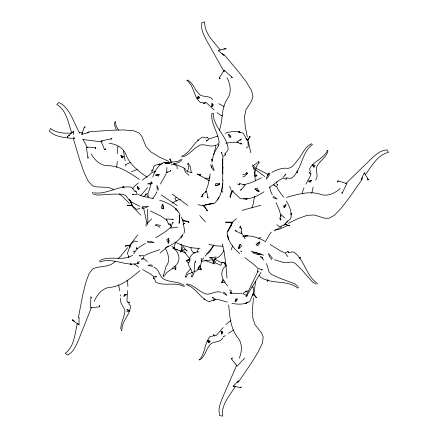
<?xml version="1.0" encoding="UTF-8"?>
<svg xmlns="http://www.w3.org/2000/svg" width="438" height="438" viewBox="0 0 438 438"><rect width="100%" height="100%" fill="white"/><g stroke="black" fill="none" stroke-linecap="round" stroke-linejoin="round"><path stroke-width="0.66" d="M117.203 153.837L117.466 148.115L118.096 146.319M312.699 164.759L312.699 165.504L314.002 167.185L315.097 165.498L312.699 164.759L314.002 167.185M172.233 267.76L175.419 269.447L175.819 269.173L175.846 265.258L174.647 266.561L173.437 267.158M72.752 320.463L72.757 319.63L72.752 320.463L79.004 324.854L79.081 317.276M299.658 258.743L300.249 257.336L299.121 257.539M222.603 183.511L221.814 191.269M222.718 180.221L222.783 158.841M99.596 306.786L99.645 305.565L99.596 306.786L90.491 307.859L90.929 296.761L91.383 297.982M168.455 243.183L168.57 238.486L166.637 239.597L168.455 243.183L169.112 241.333L168.57 238.486M290.827 213.503L291.27 213.541L291.078 214.927M137.537 186.391L137.461 187.825L138.43 189.703L139.558 188.526L137.537 186.391L138.43 189.703M186.292 260.824L186.429 260.364L189.911 258.809L189.813 260.615L188.69 263.019L186.292 260.824L186.429 260.364M179.427 220.768L179.739 215.332L179.087 223.484M309.37 172.638L309.65 172.254L309.37 172.638L310.876 174.696L310.947 173.377L309.381 172.441M117.307 161.217L116.678 167.387M246.78 199.027L247.054 198.425L246.78 199.027L243.802 198.66M342.018 192.266L341.936 193.563L346.869 183.61L338.12 180.872L337.578 181.967L338.12 180.872M170.387 171.039L170.42 170.475L170.387 171.039L166.615 172.643L166.944 167.502M222.942 180.002C222.728 188.258 220.911 197.554 214.417 203.243L205.51 204.787L213.552 203.309C208.422 204.07 203.084 206.67 197.938 204.568M257.654 271.669L258.332 271.894L257.654 271.669L257.911 268.346L262.439 269.846L261.267 269.978M163.177 208.904L162.597 204.239L161.14 207.995L163.177 208.904L163.434 206.019L162.597 204.239M170.442 224.437L170.327 225.723L169.895 223.484M179.142 222.838L179.898 214.478C176.087 206.736 167.579 202.57 159.656 200.232M267.755 280.993L267.432 281.125L268.538 280.074M327.854 151.433C326.447 156.87 320.764 160.04 317.966 164.765C313.997 169.309 319.406 175.216 315.574 180.155M253.525 297.95L252.556 307.87L252.781 317.862L254.982 324.629L261.437 332.847L263.211 337.063L262.357 343.206L258.064 352.212L251.248 363.272L238.338 382.133M136.349 248.844L136.514 247.185M254.861 176.569L256.69 175.862L256.805 175.392L254.549 173.404M115.522 122.739L116.043 125.816L118.55 130.119M175.556 249.145L177.357 249.474M222.92 157.406L222.46 161.781L222.822 173.574M211.653 106.412L211.965 103.516L213.218 105.016L212.578 106.04L211.653 106.412L213.218 105.016M212.578 106.04L211.965 103.516M127.633 290.575L126.949 300.802M253.783 295.305L255.573 281.229M139.268 261.502L137.472 263.824L137.855 261.678M210.804 165.137L210.853 164.792L211.62 167.754L214.187 170.689L212.08 164.628M211.62 167.754L211.8 166.506M285.362 175.233L285.538 174.067L282.915 178.052L286.058 179.164L286.452 178.567L286.058 179.164M311.796 193.174L313.143 187.125M127.201 309.436L126.889 311.423L129.38 311.117L129.079 310.433L127.201 309.436L129.38 311.117M215.474 185.646L215.825 183.445L219.827 183.878L218.327 185.154L215.474 185.646L219.827 183.878M219.4 183.955L219.454 183.626M302.22 193.957L302.603 191.57L303.999 187.875M210.18 173.941L208.017 185.17L205.515 192.249M197.549 139.936L198.721 140.39M254.582 196.229L253.12 204.3L251.883 208.006M92.413 193.623L92.648 192.342M78.38 317.632L82.552 295.825L85.591 283.194L88.963 273.805L92.719 268.872C99.891 265.406 109.276 267.946 115.145 261.366M211.872 162.263L213.952 153.152L218.929 144.983M221.732 334.161L222.093 331.593L221.135 331.314L221.732 334.161L222.832 332.546L222.093 331.593M124.003 296.258L124.376 294.341L125.569 294.194L126.445 294.675L124.003 296.258L125.569 294.194M235.135 301.437L235.639 298.836L237.259 298.968L236.416 300.906L235.255 301.749L235.135 301.437L237.259 298.968M276.685 183.374L276.98 181.847M77.312 323.463C74.832 333.761 74.465 346.436 65.267 353.395L67.66 355.13L71.109 352.585L72.987 350.641L75.216 347.175L77.969 341.383L91.454 307.421M129.199 302.565L129.106 303.03L129.199 302.565L126.987 301.3M152.84 170.344L153.919 166.298L155.572 165.181L162.75 163.533M158.983 164.693L159.251 163.467M326.983 151.176C323.534 158.917 313 161.244 309.551 169.106L310.334 171.762M255.666 169.659L254.73 173.432M268.927 173.202L268.828 173.618L269.233 173.037L267.279 175.397L266.413 179.197L270.087 173.935M213.853 154.734L216.142 144.808M219.498 130.25C222.975 120.028 221.086 108.443 227.163 99.081C231.992 92.746 230.487 84.435 227.048 77.838M291.018 214.636L291.27 213.541M114.619 122.706L114.652 125.284L116.234 129.517M239.931 228.209L240.457 225.992L239.821 227.119M130.748 264.612L131.017 264.842L130.3 263.495M258.491 254.193L261.743 254.571L261.853 254.106M256.246 297.353L253.284 293.367L253.087 294.161L256.246 297.353L255.995 297.774L256.274 297.254M151.537 181.628L149.347 189.955L148.121 192.923M143.281 258.957L142.564 258.957L143.281 258.957L144.086 255.721L139.311 255.715L140.379 256.214M255.929 168.564L256.706 166.035L259.274 161.967L258.519 161.485L258.212 162.186L258.967 162.668M256.69 175.862L256.805 175.392M213.591 334.917L213.333 335.311L213.591 334.917L216.049 335.596M125.854 245.745L125.679 246.304L125.854 245.745L130.716 245.121M129.779 247.804L130.294 245.822L125.799 245.827M110.852 139.361L111.909 138.605L101.079 141.052L104.468 149.566L105.136 149.67L105.47 148.394M231.072 249.928L232.715 245.767M197.045 98.32L198.376 96.196L199.723 97.69L197.762 98.517L197.045 98.32L199.723 97.69M198.069 97.356L198.376 96.196M88.284 156.979L87.956 158.238L86.417 147.239L95.583 147.403L95.752 148.613L95.583 147.403M228.554 134.745L228.636 134.428L229.879 135.15L230.908 136.995L229.309 137.286L228.554 134.745L230.908 136.995M200.122 175.83L200.451 174.603L200.177 174.204L197.604 174.587M185.816 275.497L186.78 272.989L190.7 268.729M230.054 196.678L230.667 197.193L230.054 196.678L231.828 190.196L233.481 191.855M286.003 204.623L285.625 206.008L284.109 207.486L283.413 206.013L286.003 204.623L284.109 207.486M239.29 358.213C242.061 351.309 242.734 342.888 237.292 337.068C230.328 327.854 229.736 315.864 228.658 304.81M238.743 248.757L240.117 244.262L241.601 245.926L238.743 248.757L238.699 246.791L240.117 244.262M279.887 218.485L280.304 218.869L279.887 218.485L281.021 214.549L284.804 218.047M122.607 187.82L123.188 186.407L124.162 187.825M189.386 260.61L189.911 258.809M173.098 248.434L174.423 247.886L171.904 246.534M199.974 267.038L201.256 262.915L201.475 260.517L201.031 258.168M192.096 274.949C193.328 270.241 187.738 266.786 188.116 262.017M183.172 249.474L181.255 251.368L180.878 251.308L182.049 247.333M197.155 252.2L198.414 248.319M224.973 282.307L221.798 282.598L222.926 278.694L223.654 280.309L225.088 281.733M186.298 284.848L186.593 283.944M209.408 178.627L210.043 176.717M211.696 159.908L211.948 159.498L211.696 159.908L212.118 160.872M172.446 222.822L173.213 222.712L172.446 222.822L170.639 228.127L177.631 227.163M180.182 252.151L185.011 249.277L186.364 250.618M130.294 245.488L127.485 253.076L127.71 254.478M183.993 233.109L184.655 231.28L182.821 220.352L181.294 217.138M147.36 224.847L147.913 220.664L147.431 209.298M87.107 132.626L89.029 132.468L81.687 134.357L84.315 127.173L85.12 126.971L84.315 127.173M238.776 131.696L238.464 132.062L238.776 131.696L241.59 132.922M152.791 177.105C154.253 172.353 156.678 167.803 160.467 164.502M197.768 269.573L198.682 267.081L199.892 265.74L201.245 269.304L201.009 269.726L197.768 269.573L198.677 267.93M201.009 269.726L201.245 269.304M213.235 259.214L213.24 261.908L213.552 262.132L214.866 258.557M173.705 247.755L175.758 242.389M215.321 261.311L214.313 263.944L204.749 260.292M277.517 184.666L277.09 184.365L277.517 184.666L276.646 186.938L273.788 184.951L275.059 185.175M67.512 136.464L67.6 137.291L67.512 136.464L73.299 131.466L73.644 134.608M72.916 132.462L73.299 131.466M231.461 358.897L232.293 358.005L231.461 358.897L237.111 366.113L244.678 357.983M236.744 365.122L222.148 398.618L219.98 404.657L219.088 408.681L219.033 411.381L219.657 415.624L222.581 416.1C221.031 404.668 229.764 395.481 235.332 386.464M182.005 235.688L181.359 237.297L183.084 233.87M226.238 222.104L225.899 222.832L226.238 222.104L232.956 222.137M230.842 226.479L232.249 223.008L226.15 222.208M310.706 175.167L305.905 184.223M230.131 196.788L232.485 191.105M225.679 154.756L225.428 154.083L225.679 154.756L222.942 156.651L221.25 152.189L222.093 153.015M146.062 225.066L146.571 221.655L143.598 207.979M187.311 171.816L188.833 167.228L188.356 165.378M235.255 301.749L235.381 301.459M202.186 194.811L202.361 195.567L202.186 194.811L206.512 191.242L208.088 198.124L207.442 196.963M222.269 262.187L220.861 265.302L214.834 262.576M163.352 275.223C164.852 272.387 164.962 269.107 166.09 266.14C170.902 260.719 167.995 253.591 165.219 247.859M368.21 179.356L367.865 180.111L368.21 179.356L364.296 172.786L361.131 179.673L362.582 177.56M158.2 190.026L158.173 188.022L156.985 185.438L157.204 190.119M207.015 139.963L206.473 141.129L209.134 138.884L207.163 137.455L206.763 137.795L207.163 137.455M180.878 251.308L182.487 247.859M241.179 189.139L240.61 190.338L245.264 185.033L239.838 183.621L239.323 184.206L239.838 183.621M155.983 175.293L159.186 174.702L158.479 176.169L155.769 175.036L157.083 174.455L159.186 174.702M160.461 183.993L166.254 173.629M213.443 263.216L212.08 257.768L210.18 257.752L211.455 259.061M245.942 296.137L257.725 271.845M183.96 286.655L184.393 285.806M156.859 191.817L155.151 195.167L152.731 198.595M213.552 262.132L215.846 257.911M259.865 242.395L258.19 245.614L256.115 244.815L257.977 242.597L259.833 241.94L259.865 242.395L256.115 244.815M186.9 275.568L188.033 274.029L192.556 272.321M188.931 259.663C190.47 255.507 194.029 251.292 198.901 251.866M195.058 262.187L195.638 261.097C192.939 265.587 195.704 271.292 192.906 275.672M265.176 242.094L269.381 234.642L271.374 232.08M141.332 259.756L142.213 258.13M213.733 245.176L211.423 249.414L209.079 252.474L206.917 253.903M131.017 264.842L131.57 263.835M199.285 266.835L199.892 265.74M217.921 145.186L218.989 144.387M94.236 301.328C97.28 294.341 102.733 287.492 110.978 287.262C122.421 285.718 131.345 277.687 139.952 270.662M280.906 218.759L280.085 220.204L281.026 219.279M151.893 170.13L152.391 169.982L151.893 170.13L151.997 172.561L155.337 171.576L154.061 171.389M223.944 250.536L222.028 253.766L219.131 256.706L215.54 258.688M252.042 295.924L252.742 294.747M133.7 253.788C136.059 248.877 140.866 245.992 145.421 243.386M164.781 275.157L166.632 272.66L172.857 268.198M246.068 296.904L260.971 272.348M247.41 140.981L249.999 136.809L249.671 136.322L249.999 136.809M219.186 77.937L220.106 78.741L219.186 77.937L224.092 70.195L232.43 77.531L231.198 77.121M176.404 264.798C181.113 259.603 178.835 251.921 173.47 248.182M362.292 179.093L349.201 197.839L341.273 208.127L334.358 215.321L328.916 218.294L324.344 218.124L314.38 214.992L307.268 215.321L297.84 218.65L288.314 223.353M298.47 287.104L297.73 288.177C287.503 279.477 271.138 284.777 260.254 277.013L259.455 275.163M237.369 382.429L238.469 380.846L233.147 386.239L240.67 387.586L241.256 386.989L240.67 387.586M316.816 284.257L317.561 283.183M309.458 181.89L311.544 180.516L310.422 182.115L309.266 181.765L308.67 180.965L311.544 180.516M365.27 174.751C371.742 166.358 377.249 154.942 388.49 152.347L387.011 149.785L382.823 150.699L380.315 151.707L376.872 153.962L371.988 158.123L345.812 183.615M140.62 195.737L147.573 187.612M207.492 341.06L210.131 341.175L208.937 342.795L207.398 340.813L208.099 340.55L210.131 341.175M187.146 80.362L186.949 80.63L187.491 79.995L187.294 80.258M218.737 198.222L218.409 197.648L218.737 198.222L217.106 199.98M129.407 245.603L137.718 234.949M247.081 173.667L247.569 173.043L246.851 172.463L246.364 173.087L247.081 173.667L246.578 174.286L247.103 173.634M245.565 291.96L246.249 291.095L246.561 291.385L246.057 291.128L242.778 293.58L247.388 295.885M201.321 260.955L203.84 257.79M205.099 256.208L213.919 245.132M289.228 225.871L289.617 225.433L289.228 225.871L284.53 224.453L287.766 220.785M181.589 160.39L179.356 162.131L171.247 164.912M223.205 327.58L216.432 335.273M249.967 136.716L247.141 140.209L245.921 138.556M221.798 282.598L223.654 280.309M145.635 194.209L145.673 194.729L145.635 194.209L147.945 193.448L148.203 196.925L147.579 195.797M246.638 174.231L244.738 176.125L242.745 177.111M246.676 291.987L247.733 290.706M127.715 247.673L120.937 255.858L118.041 258.612M199.432 175.507L200.177 174.204M259.553 242.274L259.833 241.94M297.681 171.816L297.725 172.167L296.997 170.825M182.372 235.715C178.239 241.218 172.271 244.99 165.925 247.465M166.615 172.643L167.387 171.74M224.535 154.05L227.256 151.148L228.187 149.363C227.349 136.021 212.912 126.664 213.218 113.239L211.921 113.343C210.339 123.412 218.409 132.391 219.066 142.383M132.402 188.849L135.03 185.805L138.419 182.87M240.002 140.505L241.294 139.054L236.936 141.808L240.44 143.921L240.922 143.62L240.44 143.921M131.061 244.234L134.357 240.971L137.631 241.661M246.26 173.087L244.979 174.28L242.657 174.789M225.088 266.37C221.639 269.156 221.081 274.106 222.537 278.081M147.475 223.188L151.641 218.901M152.419 183.363L150.535 184.048L147.699 183.845L152.156 182.4M200.369 358.569C205.411 352.108 204.551 342.324 210.349 336.335L213.114 336.121M132.698 255.146C123.385 261.541 110.376 255.398 100.483 260.199M171.696 226.369L165.487 231.68L155.747 237.675M203.604 103.51L204.913 102.24L206.167 102.656L203.79 103.576L203.489 103.209L203.79 103.576M261.743 254.571L258.902 253.356M180.905 159.624L177.899 161.304L165.35 163.177M257.369 162.64L253.235 165.739M151.564 172.906L149.227 175.107L142.208 180.1M218.031 198.814L218.88 198.036M203.769 299.351L204.891 298.787M81.687 134.357L82.481 133.645M213.585 300.868L213.153 300.572L213.585 300.868L215.403 299.253L212.529 297.282L213.191 298.387M225.942 324.503L228.91 321.897L231.007 320.687M223.687 336.817L225.181 335.535M160.116 252.972L168.373 246.03M222.816 338.065C219.553 343.392 212.112 340.419 209.265 345.741C205.833 350.028 204.88 356.466 200.292 359.702M246.26 148.104L248.341 146.423L247.886 141.803M252.151 165.4L252.885 164.803M217.259 144.43L219.35 142.761M269.14 187.886L278.48 180.675L282.291 178.485M340.249 188.444C334.769 193.476 327.126 197.078 319.762 194.05C308.68 190.787 297.254 194.472 286.534 197.374M248.768 302.094L249.917 301.262L253.673 292.496L253.662 287.854L251.987 286.753M228.477 333.323L233.662 329.923M105.136 149.67L105.662 149.298L104.468 149.566M176.169 209.003L175.529 209.172L176.169 209.003L177.439 211.039M236.487 218.721C231.614 221.393 230.268 227.169 227.618 231.636L231.543 224.459L227.125 232.348C227.442 240.971 233.509 248.247 239.789 253.618M122.678 157.357L123.5 156.788L120.915 155.452L121.474 157.324L122.678 157.357L120.915 155.452M175.419 269.447L175.819 269.173M245.264 303.123L245.455 303.529L246.391 302.904M146.67 194.696L143.784 196.405M68.558 135.966L69.691 135.249M263.999 191.745C257.188 196.421 248.592 200.396 240.177 198.469L232.063 190.924M160.034 164.912L161.622 163.976M133.366 194.067L132.353 194.664L137.099 194.187L135.977 191.05L135.265 191.121L135.977 191.05M130.623 162.241L125.651 164.754M137.269 169.178L135.172 170.382L131.422 171.636M168.082 242.926L168.373 242.756M147.732 241.365L147.431 241.535L150.469 241.207L154.121 242.575L147.705 242.74M172.068 203.068L176.257 200.763L180.527 199.153M273.985 230.886L281.749 226.769M267.279 175.397L268.401 174.811M213.684 299.723L209.331 301.711C200.319 298.732 196.06 287.892 187.13 284.979M255.047 189.008L257.04 188.006L259.033 191.499L257.122 191.028L255.047 189.008L259.033 191.499M258.721 191.198L259.022 191.045M144.786 255.436L148.712 253.46L159.87 249.633M176.678 197.319L174.904 198.211L176.432 201.261M261.426 177.855L251.067 182.69L243.21 184.951M142.158 208.105L142.542 207.919L141.835 207.968L144.896 207.995L148.389 206.276L141.989 206.741M203.128 195.912L201.08 196.908L202.351 196.684M300.249 257.336L300.244 257.686M271.883 172.38C276.843 169.725 282.313 167.502 288.045 168.367C292.622 167.874 294.993 163.204 297.681 160.034C302.39 154.855 304.678 146.566 311.533 143.735L312.382 144.726C301.328 152.347 302.215 169.528 291.894 178.031L289.907 178.326L285.954 177.823M287.947 251.532L288.401 252.085L287.947 251.532L284.93 252.945L287.936 256.652M202.077 195.058L203.227 194.527M197.308 270.531L193.634 271.993M223.9 49.357L225.734 48.53L226.145 49.012L225.504 48.476L218.151 50.562L223.982 55.402L222.318 53.452M162.274 163.182L163.571 162.607L170.13 163.369L164.19 162.739L168.92 163.133M183.046 224.278L184.929 223.336L183.615 223.725M246.857 302.587L248.291 301.963L245.455 303.529M174.335 248.182L174.423 247.886M217.796 136.076L209.66 138.715M258.431 238.371L260.9 237.391M286.304 226.139L279.137 229.298L275.239 229.928M230.514 292.507L231.368 292.223L231.718 292.907L230.87 293.192L229.802 289.699M233.147 386.239L234.16 385.911M139.897 208.428L136.711 209.441L133.103 206.522M139.12 263.205C126.347 267.136 112.489 256.942 100.039 261.973L99.678 260.719M244.913 236.323L247.12 235.639L247.218 236.241L246.89 235.666L243.961 236.328M207.026 210.393L207.809 210.196L207.026 210.393L202.816 205.154M260.9 205.285L242.159 210.317M225.214 133.223C229.923 131.624 235.025 130.924 239.92 132.052M246.72 302.992C241.957 304.602 236.81 304.41 231.965 303.288M121.474 157.324L123.5 156.788M155.402 277.112L156.656 276.8L153.234 276.148L153.371 278.579L153.88 278.678L153.371 278.579M172.024 219.586L173.317 219.268L166.259 219.005L168.586 224.108L169.364 224.141L168.586 224.108M182.416 155.895C191.012 152.106 194.176 140.899 202.843 137.039L205.701 137.926M227.798 235.299L228.351 239.093L228.948 238.973M287.98 252.879L291.856 251.981L293.865 252.08C304.541 259.493 305.921 275.392 316.515 282.691M216.043 256.909L212.654 257.533L209.183 257.506M225.964 143.16L232.392 142.246L238.261 142.279M152.583 265.357L150.639 264.864L147.836 265.346L152.413 266.348M211.51 259.893L201.124 261.333M203.194 102.421L200.423 102.487C193.722 97.121 194.198 86.341 187.623 81.008M214.368 299.417L215.403 299.253M215.682 145.148C209.654 148.279 203.199 141.917 197.856 146.412C192.534 149.402 188.701 155.331 182.679 156.886M309.266 181.765L309.584 181.715M242.822 236.153C250.454 234.943 258.152 237.489 264.749 241.201M208.055 180.697L209.315 180.56M200.024 248.231C191.286 248.696 182.706 245.652 174.855 242.066M132.676 205.668L127.77 205.537L127.54 204.995L127.71 205.455L132.183 205.017M88.503 131.882L110.644 130.267L123.631 129.933L133.579 130.759L139.311 133.114L142.065 136.766L145.92 146.473L150.661 151.783L159.186 157.001L168.849 161.43M195.386 252.797L194.204 252.89L192.972 252.266L195.282 252.512M79.201 132.572L82.596 132.358M241.743 293.394L229.873 293.192M115.243 121.988L115.577 121.972L114.745 122.076L115.079 122.06M121.512 330.071L121.178 330.088L122.016 330.11L121.687 330.121M258.978 253.575L258.546 253.591L259.214 253.832L256.433 252.556L252.534 252.699L258.568 254.883M170.229 159.131L169.643 159.109L170.229 159.131L171.625 162.536M187.294 283.966C193.437 284.914 197.839 290.438 203.429 292.88C209.194 296.822 214.987 289.852 221.294 292.37M254.418 175.687L256.777 175.687M157.007 224.754L160.806 225.477M71.06 133.081C63.937 133.47 56.371 133.07 50.567 128.471L49.51 131.236C55.566 137.291 64.676 137.444 72.653 138.479M186.418 260.561L189.813 260.615M122.947 186.665L123.188 186.407M283.857 224.765L285.023 224.825M172.84 247.968L174.581 248.072M222.898 246.238L215.742 245.806L208.921 244.355M204.973 178.156L209.172 178.436M296.581 172.074L297.725 172.167M223.522 292.108L225.236 293.142L226.873 295.469L222.937 292.923M83.034 139.563L101.747 141.868M155.769 175.036L156.087 175.074M287.941 225.395L288.702 225.488M127.458 302.538L129.27 302.751M215.945 299.368L219.126 299.8L227.426 302.094M101.079 141.052L102.426 141.266M180.834 236.991L181.485 237.095M124.376 294.341L126.445 294.675M192.041 172.567C189.807 172.046 186.791 172.118 185.553 169.796M225.674 263.112L220.549 262.198L216.372 260.073L214.981 258.699M236.4 230.897L235.091 230.662L241.42 233.782L241.382 228.171L240.686 227.831L241.382 228.171M188.778 221.967L182.739 220.801L182.345 219.756L188.734 221.842L188.822 222.635L188.734 221.842M245.318 198.688L247.016 199.033M145.75 225.849L146.681 226.046M153.415 198.682L141.934 195.978L137.828 194.401M157.226 225.816L158.999 226.512L159.958 227.492M251.007 251.078L263.566 255.277M272.836 197.056L274.407 198.299L277.166 199.005L273.394 196.224M109.002 143.144C116.36 144.222 123.981 147.88 126.275 155.506C130.294 165.104 138.939 171.472 147.179 177.286M260.583 257.04L262.471 257.56L262.63 258.015L262.471 257.56M213.24 261.908L213.722 262.039M315.902 283.961L312.524 282.05L301.415 269.408L295.316 263.468L293 262.28L290.996 262.077L286.556 262.663L283.435 262.471L274.511 259.69M133.086 251.084L134.915 251.702M188.094 80.236C192.977 83.001 194.565 89.308 198.409 93.234C201.77 98.249 208.877 94.548 212.66 99.525M173.481 248.351L185.602 252.983M113.984 189.829C107.414 185.351 99.459 188.499 92.506 185.811L88.279 181.277L83.992 172.265L79.711 160.001L73.392 138.72M327.487 150.552L327.175 150.431L327.931 150.792L327.624 150.672M93.737 192.736C106.385 195.113 118.632 184.885 131.416 187.234L132.9 188.592L134.652 191.466M271.489 259.165L271.812 259.296L269.638 257.144L268.395 253.449L272.573 258.321M173.771 163.582L183.73 167.798M224.256 106.549L218.759 103.68M285.204 223.993L289.31 225.816M162.252 204.535L162.553 204.672M222.531 116.004L220.325 115.008L217.117 112.708M284.267 252.584L280.254 250.777L270.246 244.535M150.497 210.99L160.784 215.983L166.977 220.232M139.656 206.331L131.395 201.962L129.057 199.881L126.347 196.317L124.792 195.041L122.317 194.237L113.803 194.094L97.006 195.113L93.267 194.061M268.116 174.401L255.628 168.082L253.301 165.537M72.642 320.255L74.444 321.153M173.486 164.004L177.04 166.111L177.187 168.783M238.611 131.646L240.101 132.44M237.489 183.955L239.493 185.028M142.744 269.622L150.223 273.892L152.769 275.847M197.029 173.853L209.211 180.659M180.823 251.122L181.255 251.368M242.05 132.741L243.282 133.453L247.393 140.417M177.341 205.63L161.146 194.943M308.67 180.965L309.984 181.83M139.322 179.345C130.064 173.207 120.39 166.101 108.843 165.701C100.899 166.248 94.783 160.417 91.175 153.913M172.118 194.094L187.842 205.466M138.698 267.24L134.066 263.736M276.811 224.793L279.515 226.758L283.857 225.127L290.728 218.518C292.294 212.414 289.556 206.063 286.277 201.004M221.135 331.314L222.832 332.546M244.847 257.582L254.226 264.738L257.336 267.853M206.577 102.941L214.083 109.922M119.246 193.914L121.879 195.961L129.434 203.435M183.281 286.156C174.926 281.869 164.228 286.485 155.769 282.192L154.105 277.703M213.41 334.999L214.839 336.132M264.672 176.541L253.985 168.406L252.414 166.046M189.03 175.392L185.69 172.375L184.486 169.971M144.069 258.77L147.338 261.612M128.684 303.753L130.48 305.866C130.546 314.446 121.873 320.879 121.89 329.349M153.962 267.12C160.198 269.824 159.328 278.842 166.188 280.156C171.866 282.4 178.885 281.634 183.889 285.324M199.728 215.638L205.384 221.902M198.682 267.081L201.113 269.452M187.234 251.149L184.77 248.702L182.821 245.86M240.971 143.007L242.154 144.173M211.757 159.728L212.589 160.56M221.519 190.754L222.937 192.233M131.318 205.323L140.653 215.102M199.334 359.669L199.109 359.423L199.717 359.998L199.493 359.751M192.72 251.74L191.395 250.218L190.88 247.673M224.152 54.63L238.442 71.624L246.326 81.944L251.489 90.485L252.945 96.513L251.604 100.882L245.997 109.697L244.475 116.656L245.247 126.62L247.328 137.045M260.533 256.219L263.873 260.139M220.303 50.124C213.87 41.703 204.267 33.43 204.666 21.9L201.809 22.666L201.611 26.948L201.934 29.631L203.221 33.545L205.975 39.338L223.823 71.219M367.373 178.551L368.221 179.585M188.805 257.725L183.905 251.177M227.497 285.954L224.836 282.433M222.493 166.927L223.276 167.962M297.867 286.359L294.889 283.868L279.137 277.944L271.423 274.336L269.49 272.595L268.593 270.788L267.574 266.43L266.293 263.577M283.556 197.182L278.475 190.229L276.947 187.404M221.716 282.417L222.006 282.806M189.09 164.584L190.431 166.911L191.264 172.638M245.187 238.776L240.971 231.779M181.529 159.054L182.044 159.854M203.938 205.154L207.163 210.393M87.419 147.579L82.919 139.262M228.636 134.428L228.795 134.701M223.791 262.335L226.03 266.337M176.021 208.816L176.558 209.84M129.276 199.252L131.701 203.944L129.61 199.799M224.092 70.195L224.71 71.41M78.522 323.906L79.004 324.854M79.809 133.212C73.431 122.908 70.617 108.416 59.004 102.47L56.792 104.436C66.642 110.447 68.262 123.018 71.75 133.026M129.593 199.838L132.216 205.351M230.886 189.298L229.627 186.402M276.093 202.619L279.422 210.273L281.01 216.525M181.6 156.103L181.989 156.974M272.294 194.883L270.772 191.444L269.562 186.84M174.647 266.561L175.687 269.315M208.099 340.55L208.937 342.795M131.477 203.095L131.947 204.376M225.482 263.282L226.222 265.729M73.77 137.767L74.126 138.999L73.923 137.116M180.982 244.185L181.918 247.47M128.301 255.316L128.794 257.084M118.605 284.804L119.842 290.881M170.136 159.103L171.138 162.821M127.025 280.183L127.65 282.521L127.885 286.463M247.87 139.656L250.892 152.829M222.405 243.966L224.196 252.2L225.882 264.601L226.999 278.037M125.093 160.751L123.396 150.645M128.701 256.181L128.914 257.287M267.12 279.433L267.432 281.125M137.329 262.882L137.472 263.824M120.789 328.878C120.729 322.653 124.6 317.024 124.89 310.783C123.938 306.436 119.497 303.353 120.466 298.234M253.865 167.814L255.42 181.009M231.483 290.432L231.549 291.286M120.598 294.779L120.691 296.088M228.247 237.363L228.351 239.093M364.296 172.786L364.345 173.853M125.75 164.814L125.805 166.128M223.654 336.461L223.659 336.762M185.641 276.192L185.449 276.964L186.342 277.194L186.533 276.427L185.641 276.192M191.745 275.82L191.329 276.493L192.123 276.964L192.539 276.285L191.745 275.82M163.566 275.431L163.013 275.967L163.73 276.504L164.283 275.967L163.566 275.431M188.187 163.374L187.442 163.916L187.918 164.551L188.663 164.004L188.187 163.374M184.836 168.23L183.976 168.553L184.239 169.298L185.104 168.98L184.836 168.23M156.289 224.765L155.501 224.782L155.506 225.701L156.295 225.685L156.289 224.765M137.286 248.516L136.859 248.494L137.286 248.516M241.508 251.686L240.944 251.155L241.508 251.686"/></g></svg>
